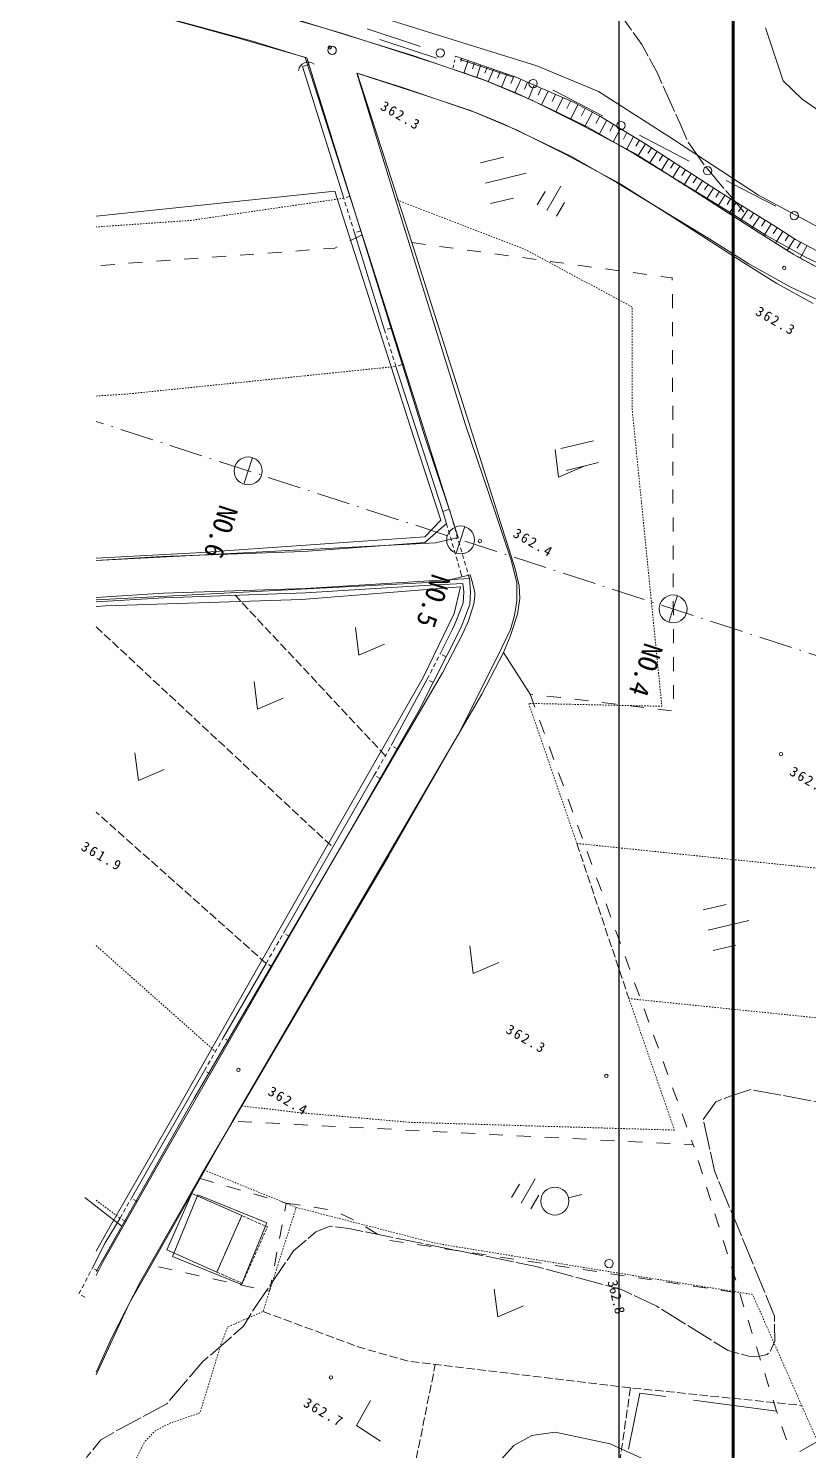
# Model space of a CAD drawing. Header units: millimetres. Extents: x -2078669 to -1085629, y -5987148 to 310365.
# Drawn here: x -1840977 to -1771142, y -5047794 to -4920427 of the extents above; entities that cross this region are included whole.
import ezdxf

# ---------------------------------------------------------------- set-up
doc = ezdxf.new("R2010")
doc.units = ezdxf.units.MM
doc.header["$LTSCALE"] = 500
for name, pattern in [('52232', [1.25, 0.75, -0.5]), ('53003', [0.75, 0.5, -0.25]), ('55107', [1.25, 0.75, -0.5]), ('561019', [1, 0.5, -0.5]), ('56301', [0.5, 0.25, -0.25]), ('56302', [2, 1.5, -0.5]), ('57103', [5.5, 5, -0.5]), ('SXF_一点短鎖線', [9.25, 6, -1.5, 0.25, -1.5])]:
    doc.linetypes.add(name, pattern=pattern)
doc.layers.get('Defpoints').update_dxf_attribs({"color": 153})
for name, color, linetype, lineweight in [('D-BGD', 7, 'Continuous', 13), ('D-BGD-数値図化', 7, 'Continuous', 13), ('D-BMK', 2, 'SXF_一点短鎖線', 13), ('D-BMK-HTXT-周囲堤', 7, 'Continuous', 13), ('D-TTL', 2, 'Continuous', 140), ('●予備設計_LP横断', 7, 'Continuous', 13)]:
    doc.layers.add(name, color=color, linetype=linetype, lineweight=lineweight)
doc.styles.add('MS ゴシック', font='MS Gothic.ttf')
doc.styles.add('ＭＳ ゴシック', font='MS Gothic.ttf')
doc.linetypes.add('56111', pattern='A,1.25,[30,dgnlstyle-dm500.shx,S=0.004,R=0,X=0,Y=0],1.25', length=2.5)
doc.linetypes.add('56130', pattern='A,1,-0.375,[44,dgnlstyle-dm500.shx,S=0.0012,R=0,X=0,Y=0],-0.375', length=1.75)

# ---------------------------------------------------------------- blocks, each defined once
blk = doc.blocks.new('M5219')
at = {"layer": 'D-BGD-数値図化', "linetype": 'Continuous', "lineweight": 15}
blk.add_arc((-0.4335813058933127, -0.0005107983961352147, 0.0002499999998835847), 0.8660190529081915, 299.9992722222223, 60.00072777777781, dxfattribs=at)
blk = doc.blocks.new('M6313')
at = {"layer": 'D-BGD', "flags": 128}
blk.add_lwpolyline([(-1.5, 1), (0, -1), (1.5, 1)], dxfattribs=at)
blk = doc.blocks.new('M6334')
at = {"layer": '●予備設計_LP横断', "linetype": 'Continuous', "lineweight": 9}
for p, q in [((-1, -1.25), (-1, 0.1499999999941792)), ((0, -1.25), (0, 1.25)), ((1, -1.25), (1, 0.1499999999941792))]:
    blk.add_line(p, q, dxfattribs=at)
blk = doc.blocks.new('M7312')
at = {"layer": '●予備設計_LP横断', "linetype": 'Continuous', "lineweight": 20}
blk.add_circle((0, -0.001000000003841706), 0.15, dxfattribs=at)
blk = doc.blocks.new('河川平面')
at = {"layer": 'D-BGD', "linetype": 'Continuous'}
for p, q in [((1505073.865749373, -2684537.867933373, 363630.9803459808), (1500325.578824187, -2682969.996263518, 363598.9803477104)), ((1495104.518338421, -2686153.574024706), (1494531.518253195, -2686331.716842164)), ((1513381.942816911, -2687281.112575215, 363685.9803430081), (1508634.522867801, -2685713.73925498, 363653.9803447376)), ((1508783.48490112, -2685608.059727736), (1508690.313278669, -2685887.037075449)), ((1509350.294781236, -2685804.850278527), (1508977.608291453, -2686920.759669357)), ((1509917.104661364, -2686001.640829314), (1509731.886630687, -2686556.226373596)), ((1494531.518253195, -2686331.716842164), (1498208.983951036, -2698132.114908625)), ((1510483.91454148, -2686198.431380105), (1510115.728908575, -2687300.864166385)), ((1511050.724421608, -2686395.221930877), (1510842.127500371, -2686946.37972716)), ((1511617.534301737, -2686592.012481675), (1511151.332249715, -2687694.210880463)), ((1512220.177971591, -2686801.244155086), (1511978.883839368, -2687371.713557839)), ((1512822.821641455, -2687010.475828495), (1512323.847164559, -2688190.155040727)), ((1513448.951764, -2687227.861756296), (1513187.288468524, -2687848.001565429)), ((1514059.341275549, -2687485.488709804), (1513543.143792529, -2688705.886682696)), ((1514666.558579683, -2687750.526271272), (1514409.930857202, -2688357.247463472)), ((1515273.775883819, -2688015.563832732), (1514763.462476886, -2689222.050628667)), ((1515895.803878624, -2688287.065948664), (1515616.757537107, -2688893.023096235)), ((1516517.831873444, -2688558.568064597), (1515911.959914299, -2689775.909858947)), ((1517172.252263269, -2688844.208778567), (1516861.325501838, -2689468.935069248)), ((1517826.672653093, -2689129.849492537), (1517188.837566527, -2690411.41286092)), ((1518505.352059674, -2689426.07875627), (1518175.45118203, -2690089.381623885)), ((1519172.884687266, -2689745.610638383), (1518513.40982123, -2691070.653503687)), ((1519829.023771411, -2690087.872125702), (1519490.896104853, -2690742.044794365)), ((1520485.162855579, -2690430.133613024), (1519792.12705535, -2691721.781422363)), ((1521134.982665936, -2690769.098780854), (1520780.741835402, -2691428.258730643)), ((1521762.871561215, -2691146.82258062), (1521082.805869471, -2692414.297306568)), ((1522376.367929863, -2691522.145890768), (1522045.948612872, -2692137.966006909)), ((1522989.864298543, -2691897.469200902), (1522348.252722228, -2693093.274939555)), ((1523568.670694662, -2692251.569964366), (1523256.934841189, -2692832.568712337)), ((1529124.171950036, -2694801.659763915, 364343.9803074436), (1524695.929367308, -2692490.392810208, 364111.9803199831)), ((1524147.477090778, -2692605.670727819), (1523542.145253201, -2693733.859981078)), ((1524693.555048675, -2692939.748967276), (1524376.668299442, -2693482.479337322)), ((1525238.475778648, -2693275.664264879), (1524578.575075157, -2694314.722375486)), ((1525754.873463733, -2693610.494228807), (1525426.477270192, -2694127.576157347)), ((1510470.106173869, -2694967.468087497), (1512510.387079671, -2694470.076542866)), ((1526271.271148843, -2693945.324192733), (1525617.587078116, -2694974.593796256)), ((1526782.804079664, -2694276.999871608), (1526457.501561459, -2694789.210599899)), ((1527294.337010471, -2694608.675550477), (1526646.811008385, -2695628.24886011)), ((1527801.051015712, -2694937.226659403), (1527478.813028712, -2695444.612076885)), ((1510913.480443148, -2696788.689347411), (1514556.919662262, -2695900.206856701)), ((1528307.765020936, -2695265.777768345), (1527666.339075026, -2696275.746128599)), ((1528811.199930351, -2695592.202726118), (1528492.002102625, -2696094.801208023)), ((1529314.634839767, -2695918.627683917), (1528679.269474794, -2696919.053251236)), ((1529818.069749184, -2696245.0526417), (1529500.147266776, -2696742.560700644)), ((1530321.504658591, -2696571.477599485), (1529685.180093982, -2697561.084267929)), ((1530824.939568015, -2696897.902557272), (1530507.394269686, -2697391.746363147)), ((1531328.374477436, -2697224.327515048), (1530694.517848721, -2698210.096070108)), ((1531831.809386852, -2697550.752472847), (1531515.977133301, -2698041.913171216)), ((1511357.223338848, -2698611.275933047), (1513397.504244658, -2698113.884388402)), ((1532337.177885466, -2697874.132339767), (1531703.838321582, -2698859.096759909)), ((1532846.722765804, -2698190.935079659), (1532527.587677767, -2698687.251313263)), ((1533356.267646141, -2698507.737819552), (1532713.066857876, -2699508.038333799)), ((1533868.988675476, -2698826.515287765), (1533544.907608241, -2699330.52346705)), ((1534381.709704798, -2699145.292755969), (1533728.586224125, -2700161.024958892)), ((1534902.270062975, -2699468.944222417), (1534573.18972089, -2699980.727232361)), ((1535422.830421135, -2699792.595688879), (1534759.632533475, -2700823.995525704)), ((1535949.138146867, -2700119.820504544), (1535618.227213388, -2700639.908568382)), ((1499874.706558314, -2701420.685529178, 362999.9803800859), (1498753.417286268, -2701960.73015786, 362885.9803862476)), ((1499174.372473151, -2701238.42990514), (1501872.666668373, -2709938.431541173)), ((1536475.445872599, -2700447.045320191), (1535815.00002632, -2701495.997738747)), ((1537001.390883351, -2700774.916950494), (1536669.618390585, -2701301.855156609)), ((1537524.091067896, -2701107.943961608), (1536863.936595505, -2702156.433605876)), ((1538046.560648849, -2701440.824048681), (1537717.367274233, -2701963.665078609)), ((1504301.009497946, -2702107.955576287, 363019.980379005), (1505538.823504508, -2702276.200387408, 362997.980380194)), ((1506778.002836799, -2702444.076572108, 362975.9803813831), (1508015.81684336, -2702612.321383229, 362954.9803825181)), ((1538569.030229798, -2701773.70413576), (1537912.41120371, -2702816.578611189)), ((1539128.723430696, -2702080.729447827), (1538814.622415376, -2702618.294668672)), ((1539693.046839986, -2702379.803184108), (1539084.00138799, -2703503.092743637)), ((1480202.692731672, -2703871.107844274, 362783.9803917606), (1478956.029387352, -2703963.066188192, 362785.9803916525)), ((1482696.01942031, -2703687.191156438, 362778.9803920308), (1481449.356075987, -2703779.149500357, 362780.9803919228)), ((1485188.847759298, -2703504.141444675, 362773.9803923011), (1483942.682764622, -2703595.232812521, 362775.980392193)), ((1487683.041424005, -2703320.723106505, 362768.9803925713), (1486435.51110361, -2703412.183100772, 362771.9803924092)), ((1490176.36811264, -2703136.806418669, 362763.9803928416), (1488929.704768332, -2703228.764762572, 362766.9803926795)), ((1492669.196451628, -2702953.756706906, 362758.9803931119), (1491422.533107313, -2703045.715050824, 362761.9803929497)), ((1495162.523140263, -2702769.840019071, 362753.9803933821), (1493915.859795951, -2702861.798362989, 362756.98039322)), ((1509254.996175655, -2702780.197567929, 362932.9803837073), (1510492.810182213, -2702948.44237905, 362910.9803848963)), ((1511731.989514498, -2703116.31856375, 362888.9803860855), (1512969.803521058, -2703284.563374886, 362867.9803872205)), ((1514208.982853354, -2703452.439559585, 362845.9803884095), (1515446.796859919, -2703620.684370692, 362823.9803895986)), ((1516685.976192207, -2703788.560555392, 362801.9803907877), (1517923.790198768, -2703956.805366513, 362780.9803919228)), ((1477709.36604303, -2704055.024532109, 362788.9803914903), (1476463.201048369, -2704146.11589994, 362790.9803913822)), ((1519162.969531052, -2704124.681551213, 362758.9803931119), (1520400.783537617, -2704292.926362334, 362736.9803943009)), ((1521639.962869912, -2704460.802547034, 362714.98039549), (1522877.776876473, -2704629.04735817, 362692.9803966791)), ((1524116.089232682, -2704796.425193205, 362671.9803978141), (1525354.770215322, -2704965.168353991, 362649.9803990033)), ((1527630.906504161, -2706730.28242899, 362607.9804012733), (1527634.419208752, -2707980.317425307, 362606.9804013274)), ((1527638.79888942, -2709230.85077126, 362604.9804014355), (1527642.809943655, -2710480.01879149, 362602.9804015436)), ((1527646.322648249, -2711730.053787793, 362601.9804015976), (1527650.702328917, -2712980.587133747, 362599.9804017057)), ((1502884.543206989, -2713200.653116961), (1507098.551006561, -2726182.61260417)), ((1527654.215033501, -2714230.622130064, 362597.9804018138), (1527657.727738096, -2715480.657126367, 362596.9804018678)), ((1527662.605768403, -2716730.323496233, 362594.980401976), (1527666.118472998, -2717980.358492536, 362593.9804020299)), ((1527669.631177586, -2719230.393488838, 362591.980402138), (1527674.010858253, -2720480.926834806, 362589.9804022462)), ((1517644.328258522, -2720560.180060101), (1520558.724626092, -2719852.41962013)), ((1518116.414302782, -2722504.021188972), (1521030.810670351, -2721796.260749002)), ((1527678.021912495, -2721730.094855037, 362588.9804023003), (1527681.534617079, -2722980.129851339, 362586.9804024083)), ((1527685.047321674, -2724230.164847642, 362585.9804024624), (1527689.427002341, -2725480.69819361, 362583.9804025705)), ((1507666.629224987, -2725988.95285406), (1507098.551006561, -2726182.61260417)), ((1507098.551006561, -2726182.61260417), (1507412.478073074, -2727255.820254976)), ((1527692.939706926, -2726730.733189913, 362581.9804026786), (1527696.950761171, -2727979.901210143, 362580.9804027326)), ((1507412.478073074, -2727255.820254976), (1505478.368747795, -2728971.135210148)), ((1527701.330441834, -2729230.434556096, 362578.9804028407), (1527704.843146426, -2730480.469552399, 362576.9804029488)), ((1527708.355851017, -2731730.504548702, 362575.9804030029), (1527713.233881335, -2732980.170918582, 362573.980403111)), ((1527716.746585919, -2734230.205914885, 362572.980403165), (1527720.259290503, -2735480.240911203, 362570.9804032731)), ((1527724.638971171, -2736730.774257156, 362568.9804033812), (1527728.650025412, -2737979.942277386, 362567.9804034352)), ((1512506.65237371, -2738820.936550554, 362959.9803822479), (1514902.218572026, -2742539.412108418, 362629.9804000842)), ((1527732.162730004, -2739229.977273689, 362565.9804035434), (1527735.675434595, -2740480.012269991, 362564.9804035974)), ((1505695.119889685, -2741213.706824621), (1502465.599965415, -2747159.164007212)), ((1527740.055115263, -2741730.54561596, 362562.9804037055), (1527743.567819847, -2742980.580612262, 362560.9804038136)), ((1515156.291264831, -2742568.959692052, 362628.9804001383), (1514902.218572026, -2742539.412108418, 362629.9804000842)), ((1514902.218572026, -2742539.412108418, 362629.9804000842), (1515327.145583548, -2743714.487368178, 362657.9803985708)), ((1517638.479996311, -2742861.929700728, 362614.9804008949), (1516397.136455747, -2742715.878184433, 362621.9804005167)), ((1520121.167077444, -2743154.032733346, 362601.9804015976), (1518879.823536881, -2743007.981217036, 362607.9804012733)), ((1522604.721134659, -2743446.634115586, 362587.9804023543), (1521362.510618016, -2743300.084249641, 362594.980401976)), ((1525087.408215793, -2743738.73714819, 362573.980403111), (1523846.064675222, -2743592.685631895, 362580.9804027326)), ((1527570.095296927, -2744030.840180793, 362560.9804038136), (1526328.75175636, -2743884.788664484, 362567.9804034352)), ((1515752.072595077, -2744889.562627924, 362684.9803971114), (1516177.866582682, -2746065.136237335, 362712.9803955982)), ((1516602.793594207, -2747240.211497095, 362740.9803940847), (1517027.720605737, -2748415.286756856, 362767.9803926254)), ((1500947.715571711, -2749813.865300492), (1492827.326403375, -2763952.90034594)), ((1517452.647617266, -2749590.362016616, 362795.980391112), (1517878.441604867, -2750765.935626012, 362823.9803895986)), ((1518303.368616397, -2751941.010885772, 362850.9803881393), (1518728.793977573, -2753115.219169446, 362878.9803866259)), ((1482073.907923018, -2783840.456272466), (1498711.099054345, -2754930.941143489)), ((1519153.720989095, -2754290.294429206, 362906.9803851125), (1519579.514976703, -2755465.868038617, 362933.9803836533)), ((1502270.186119917, -2756966.371919151), (1485380.875759638, -2785712.510536239)), ((1520004.441988226, -2756640.943298363, 362961.9803821398), (1520429.368999758, -2757816.018558138, 362989.9803806265)), ((1520854.296011284, -2758991.093817883, 363016.9803791671), (1521280.089998889, -2760166.667427294, 363044.9803776537)), ((1521705.017010415, -2761341.742687054, 363071.9803761944), (1522129.944021944, -2762516.8179468, 363099.980374681)), ((1530395.784111473, -2761878.137130975), (1532436.065017282, -2761380.745586344)), ((1522554.871033473, -2763691.893206561, 363127.9803731676), (1522980.665021075, -2764867.466815957, 363154.9803717083)), ((1530839.158380748, -2763699.358390889), (1534482.597599862, -2762810.875900178)), ((1531282.901276455, -2765521.944976525), (1533323.182182261, -2765024.553431895)), ((1523405.592032604, -2766042.542075732, 363182.9803701949), (1523830.519044129, -2767217.617335478, 363210.9803686815)), ((1491269.744847453, -2766658.602961343), (1487431.476395101, -2773327.990480952)), ((1524255.446055655, -2768392.692595238, 363237.9803672222), (1524681.24004326, -2769568.266204648, 363265.9803657088)), ((1525106.167054789, -2770743.341464409, 363293.9803641954), (1525531.094066319, -2771918.416724155, 363320.9803627361)), ((1525956.021077844, -2773093.491983915, 363348.9803612228), (1526382.3134151, -2774268.198617254, 363376.9803597094)), ((1485743.825580812, -2776259.973852653), (1479205.334385047, -2787691.13561059)), ((1526807.240426625, -2775443.273876999, 363403.98035825), (1527232.167438147, -2776618.349136759, 363431.9803567366)), ((1527657.09444968, -2777793.424396505, 363459.9803552232), (1528082.888437278, -2778968.99800593, 363486.980353764)), ((1528507.815448811, -2780144.073265676, 363514.9803522505), (1528932.74246034, -2781319.148525422, 363542.9803507371)), ((1490000.592753001, -2780882.198530569, 363215.9803684113), (1488752.217151487, -2780818.612457809, 363203.9803690599)), ((1492497.712582448, -2781010.736001827, 363238.9803671682), (1491248.968354505, -2780945.78460333, 363226.9803678168)), ((1494993.965435819, -2781138.775123405, 363261.980365925), (1493746.088183955, -2781074.322074573, 363249.9803665736)), ((1497490.716638844, -2781265.947268941, 363284.9803646819), (1496242.341037333, -2781202.36119618, 363273.9803652764)), ((1499987.836468294, -2781394.484740184, 363307.9803634387), (1498738.593890711, -2781330.400317773, 363296.9803640333)), ((1502484.089321672, -2781522.523861791, 363330.9803621956), (1501235.713720154, -2781458.937789031, 363319.9803627901)), ((1504980.342175039, -2781650.562983383, 363353.9803609524), (1503732.464923179, -2781586.109934552, 363342.980361547)), ((1507476.595028416, -2781778.602104991, 363376.9803597094), (1506228.717776553, -2781714.149056144, 363365.9803603038)), ((1509974.213207514, -2781906.272600147, 363399.9803584662), (1508725.837606003, -2781842.686527402, 363388.9803590607)), ((1512470.466060892, -2782034.311721755, 363422.9803572231), (1511222.090459378, -2781970.725648995, 363411.9803578176)), ((1514966.718914259, -2782162.350843363, 363445.9803559799), (1513718.343312748, -2782098.764770602, 363434.9803565745)), ((1517463.838743713, -2782290.888314606, 363468.9803547368), (1516215.09451577, -2782225.936916122, 363457.9803553313)), ((1519960.589946734, -2782418.060460126, 363491.9803534937), (1518712.214345224, -2782354.474387366, 363480.9803540882)), ((1522456.842800105, -2782546.099581733, 363514.9803522505), (1521208.467198598, -2782482.513508973, 363503.980352845)), ((1524953.095653479, -2782674.138703326, 363537.9803510074), (1523704.720051968, -2782610.552630566, 363526.9803516019)), ((1527450.215482933, -2782802.676174569, 363560.9803497643), (1526202.33823107, -2782738.223125737, 363549.9803503588)), ((1529574.006787053, -2783119.167877714, 363585.9803484131), (1529507.442133711, -2782907.89047329, 363579.9803487373)), ((1530318.341559492, -2785504.399537657, 363653.9803447376), (1529945.924998449, -2784312.217195737, 363619.9803465753)), ((1487761.288527543, -2786615.970194134, 363165.9803711138), (1488962.933754149, -2786959.508518811, 363146.9803721406)), ((1531063.543308011, -2787890.129547251, 363721.9803410623), (1530691.625096622, -2786697.080229243, 363687.9803429)), ((1490164.578980762, -2787303.046843487, 363126.9803732217), (1491366.224207372, -2787646.585168164, 363107.9803742486)), ((1518326.598664212, -2787656.613813259), (1519541.158038324, -2787361.652192196)), ((1493066.252107191, -2788132.421356514, 363079.980375762), (1494301.533279041, -2788321.125510303, 363070.9803762485)), ((1495537.681426981, -2788510.328013742, 363061.9803767349), (1496772.962598837, -2788699.032167546, 363052.9803772213)), ((1497943.689603979, -2789104.385240185, 363041.9803778159), (1499076.896582846, -2789631.197136629, 363029.9803784644)), ((1531809.243406191, -2790274.992580787, 363790.9803373329), (1531436.826845145, -2789082.810238852, 363756.9803391705)), ((1492698.241340765, -2790078.959219374, 363049.9803773835), (1492465.150597319, -2791307.181323229, 363031.9803783564)), ((1500154.138134588, -2790265.404886713, 363019.980379005), (1501228.020962005, -2790903.449167552, 363008.9803795995)), ((1502326.882901559, -2791473.95795108, 363005.9803797617), (1503562.293796633, -2791660.429803073, 363042.9803777618)), ((1504798.203041358, -2791846.03467898, 363080.980375708), (1506033.613936433, -2792032.506530973, 363118.9803736541)), ((1532554.44515471, -2792660.722590396, 363858.9803336575), (1532182.526943314, -2791467.673272373, 363824.9803354953)), ((1492233.425179603, -2792535.034800649, 363012.9803793833), (1492001.201412247, -2793763.755254142, 362993.9803804103)), ((1507269.024831511, -2792218.978382967, 363155.9803716543), (1508504.934076232, -2792404.583258873, 363193.9803696004)), ((1509740.344971313, -2792591.055110882, 363230.9803676005), (1510975.755866392, -2792777.526962846, 363268.9803655467)), ((1512210.798135033, -2792962.633489131, 363306.9803634928), (1513446.209030111, -2793149.10534111, 363343.980361493)), ((1485281.478345321, -2794638.321398019, 363098.980374735), (1484061.660091983, -2794368.53766964, 363125.9803732758)), ((1514682.11827484, -2793334.710217017, 363381.9803594391), (1515917.52916991, -2793521.18206901, 363419.9803573852)), ((1517152.940064985, -2793707.653920989, 363456.9803553854), (1518388.849309713, -2793893.25879691, 363494.9803533315)), ((1519624.260204785, -2794079.730648889, 363532.9803512777), (1520859.671099866, -2794266.202500883, 363569.9803492778)), ((1533300.145252887, -2795045.585623903, 363926.9803299822), (1532926.861715761, -2793852.904932331, 363892.9803318199)), ((1487721.613201656, -2795177.021878692, 363044.9803776537), (1486501.296598671, -2794908.105126385, 363071.9803761944)), ((1490162.116684424, -2795717.087685088, 362990.9803805724), (1488942.298431081, -2795447.303956722, 363017.9803791131)), ((1522095.580344587, -2794451.807376804, 363607.9803472239), (1523330.991239669, -2794638.279228783, 363644.9803452241)), ((1524565.53515866, -2794824.252731126, 363682.9803431702), (1525801.444403392, -2795009.857607033, 363720.9803411164)), ((1527036.855298463, -2795196.329459026, 363757.9803391165), (1528272.266193541, -2795382.80131102, 363795.9803370626)), ((1529508.175438266, -2795568.406186926, 363833.9803350088), (1530743.58633334, -2795754.87803892, 363870.980333009)), ((1531978.997228414, -2795941.349890913, 363908.9803309551), (1533214.906473139, -2796126.95476682, 363945.9803289553)), ((1534045.347001406, -2797431.315633511, 363994.9803263068), (1533672.063464283, -2796238.634941925, 363960.9803281446)), ((1534789.681773857, -2799816.547293455, 364062.9803226314), (1534417.265212806, -2798624.364951519, 364028.9803244692)), ((1535534.883522376, -2802202.277303048, 364130.9803189562), (1535162.466961329, -2801010.094961112, 364096.9803207938)), ((1536279.218294818, -2804587.508963006, 364197.9803153349), (1535906.801733775, -2803395.326621071, 364163.9803171725)), ((1536959.459618937, -2806765.190569273, 364259.9803119838), (1529533.121479505, -2805784.8713492, 363889.980331982)), ((1537855.029783006, -2809330.782563923, 364280.9803108487), (1537442.889052666, -2808151.522690236, 364270.9803113892))]:
    blk.add_line(p, q, dxfattribs=at)
at = {"layer": 'D-BGD', "linetype": '56111'}
blk.add_line((1501450.112587111, -2683931.281122219), (1506525.905725267, -2685575.524699489), dxfattribs=at)
at = {"layer": 'D-BGD', "linetype": '55107'}
for p, q in [((1498781.984036268, -2697953.972091145), (1498208.983951036, -2698132.114908625)), ((1499748.239534446, -2701060.785437325), (1499174.372473151, -2701238.42990514)), ((1502445.666753597, -2709760.288723705), (1501872.666668373, -2709938.431541173)), ((1502884.543206989, -2713200.653116961), (1501872.666668373, -2709938.431541173)), ((1503457.543292207, -2713022.51029949), (1502884.543206989, -2713200.653116961)), ((1505695.119889685, -2741213.706824621), (1506838.814094071, -2738939.087984865)), ((1507375.076652701, -2739208.122237896), (1506838.814094071, -2738939.087984865)), ((1506231.382448315, -2741482.741077652), (1505695.119889685, -2741213.706824621)), ((1500947.715571711, -2749813.865300492), (1502465.599965415, -2747159.164007212)), ((1502986.283961702, -2747457.306820463), (1502465.599965415, -2747159.164007212)), ((1501468.399568011, -2750112.008113735), (1500947.715571711, -2749813.865300492)), ((1491269.744847453, -2766658.602961343), (1492827.326403375, -2763952.90034594)), ((1493347.512050018, -2764251.91013526), (1492827.326403375, -2763952.90034594)), ((1491789.432144433, -2766958.479726737), (1491269.744847453, -2766658.602961343)), ((1485743.825580812, -2776259.973852653), (1487431.476395101, -2773327.990480952)), ((1487951.163692096, -2773627.867246363), (1487431.476395101, -2773327.990480952)), ((1486264.011227467, -2776558.983641981), (1485743.825580812, -2776259.973852653)), ((1478188.380025217, -2789488.418106208), (1479205.334385047, -2787691.13561059)), ((1479727.513430286, -2787986.677495598), (1479205.334385047, -2787691.13561059)), ((1478710.559070443, -2789783.959991209), (1478188.380025217, -2789488.418106208)), ((1474506.863433254, -2796266.363676349), (1475711.970288268, -2793937.077793404)), ((1476245.113025771, -2794213.546204691), (1475711.970288268, -2793937.077793404)), ((1475040.006170766, -2796542.832087649), (1474506.863433254, -2796266.363676349))]:
    blk.add_line(p, q, dxfattribs=at)
at = {"layer": 'D-BGD', "linetype": '52232'}
for p, q in [((1509472.376824934, -2732202.380577906), (1507666.629224987, -2725988.95285406)), ((1507412.478073074, -2727255.820254976), (1508694.774992291, -2731676.970933278)), ((1508694.774992291, -2731676.970933278), (1508832.019667661, -2732236.843117935))]:
    blk.add_line(p, q, dxfattribs=at)
at = {"layer": 'D-BGD', "linetype": '56302'}
for p, q in [((1501943.568436614, -2748071.352564208), (1488497.333727811, -2733695.032337198)), ((1476042.367497818, -2736514.786182859), (1497241.100063419, -2756268.26329606)), ((1491269.744847453, -2766658.602961343), (1476042.367497818, -2753109.513069085)), ((1519083.080008727, -2755922.168677908), (1523744.38769163, -2769817.546307343)), ((1500952.419457849, -2829649.213097606), (1506409.83440392, -2802586.994254361))]:
    blk.add_line(p, q, dxfattribs=at)
at = {"layer": 'D-BGD', "linetype": '57103', "elevation": 362499.9804071107, "flags": 128}
for points in [[(1534021.119006032, -2699361.637580902), (1530487.539605882, -2695152.804208312), (1528994.821446174, -2693042.139911646), (1528356.674637112, -2691527.657373569), (1526260.408136816, -2686883.153960627), (1524897.992826571, -2684357.179963916), (1523347.358079338, -2682194.769476688), (1518390.717986866, -2676041.036199694), (1514126.681448795, -2670426.139849051), (1511357.705703947, -2666781.381961393), (1509402.80801499, -2662587.238221485), (1507596.227873661, -2658939.723121865), (1506438.073138025, -2656228.961112943), (1505635.499550186, -2653967.1200457), (1504749.768442096, -2647686.204821406), (1503400.887736652, -2644618.976002286), (1502262.027843348, -2642416.435088064), (1497786.912869322, -2636741.339994337), (1493297.114021283, -2631912.499180598), (1489058.761787659, -2627705.715077642), (1486308.82444734, -2625059.240432049), (1485176.354462713, -2622831.536668349), (1484118.207374469, -2621275.176376911), (1483518.749276843, -2620513.600361806)], [(1477172.400012644, -2870691.85051814), (1480389.482587403, -2867966.836599585), (1484970.829925087, -2865392.501814395), (1488582.193332791, -2864192.609414202), (1490389.860337771, -2862448.444193523), (1490901.195236278, -2861450.520105396), (1491577.499099748, -2859964.93813316), (1492253.363234589, -2857970.43889981), (1492523.393223115, -2854950.251354082), (1492706.052918659, -2848006.610002445), (1492343.227555143, -2845971.0132119), (1491817.95959761, -2844356.473877913), (1491195.682857894, -2841335.501082437), (1490209.243846311, -2837874.516009344), (1487912.430747931, -2834245.101236005), (1484985.826435526, -2828255.925800675), (1481364.605590697, -2824221.634609387), (1477610.837113507, -2819585.187222339), (1476055.269428696, -2817947.06066242), (1475124.415253976, -2816767.223274796), (1474520.706281338, -2815562.04806762), (1474237.384422289, -2813430.278562204), (1474818.048543081, -2811802.060562105), (1475256.891454876, -2810825.905976548), (1476457.977595252, -2809344.389965769), (1478072.547391542, -2808417.744403395), (1482363.474831243, -2806107.856713401), (1485565.322881805, -2802357.626796141), (1489240.57865383, -2799156.342297339), (1490165.658253015, -2797637.284565316), (1493716.83577461, -2792408.453731237), (1495727.102807677, -2790693.084761936), (1496990.398882946, -2790206.985154714), (1498677.751985035, -2790409.86491385), (1515296.448615225, -2793778.956962437), (1523090.425251523, -2795879.505973827), (1526241.817504047, -2797376.08158337), (1532639.231678206, -2801346.374614839), (1534483.014412845, -2801832.949207742), (1535344.874262241, -2801856.603375458), (1536115.18388231, -2801690.374551019), (1536414.287620509, -2801376.707636082), (1536810.838905668, -2800496.200408775), (1536775.132888942, -2798250.701458599), (1531410.738327862, -2785253.407177827), (1530397.111195613, -2780633.740672687), (1531536.396667454, -2779067.103124233), (1532905.164443014, -2778515.905753862), (1534674.572570572, -2777962.008194256), (1556794.155741131, -2782089.327739556), (1584092.030293765, -2789157.443185449), (1586462.956178587, -2789792.466647528), (1587876.233356659, -2790125.008960761), (1589172.526233549, -2790026.975320466), (1589943.12390542, -2788822.821257576)]]:
    blk.add_lwpolyline(points, dxfattribs=at)
at = {"layer": 'D-BGD', "linetype": 'Continuous', "flags": 128}
for points, elevation in [([(1512283.604570305, -2811120.321766627), (1513446.965252084, -2809840.886891055), (1515047.082908572, -2808939.383634938), (1517134.247464368, -2808637.342849197), (1522070.864158256, -2809700.995452689), (1529447.253804511, -2813051.746814878)], 362999.9803800859), ([(1539047.951939916, -2810371.748200594), (1541583.647562574, -2808942.254656192)], 362999.9803800859), ([(1541579.353458277, -2690880.024879698), (1539249.66131763, -2689250.22070251), (1537551.792760541, -2687624.879272023), (1535958.553114046, -2682857.74651765)], 362999.9803800859), ([(1476042.367497818, -2699737.887075369), (1497430.870841081, -2697515.290070013), (1504455.106698768, -2719468.057029706), (1506916.806659814, -2726974.361883358), (1505467.156679839, -2728454.872427536), (1484992.027079229, -2729878.47008871), (1476042.367497818, -2730367.884479519)], 361999.9804341352), ([(1476042.367497818, -2734701.807051558), (1476915.859308128, -2734645.895455249), (1494433.679305511, -2734074.945955183), (1508654.010287224, -2732925.776790907), (1508099.008070757, -2735338.086239835), (1505331.49475052, -2741049.674081051), (1494009.529012599, -2760876.864615191), (1483388.474168643, -2779589.028812766), (1476909.778466894, -2790870.012356336), (1476042.367497818, -2792434.820739031)], 361999.9804341352)]:
    blk.add_lwpolyline(points, dxfattribs=dict(at, elevation=elevation))
at = {"layer": 'D-BGD', "linetype": '56130', "flags": 128}
blk.add_lwpolyline([(1476042.367497818, -2672953.250982671), (1487353.926844171, -2675983.161898641), (1494010.939840332, -2677814.262337187), (1494381.383992564, -2678076.796349822), (1498515.592666895, -2680999.923590615), (1515504.7888738, -2686264.844392093), (1521016.817790322, -2688588.919768521), (1527218.656381796, -2692548.295506295), (1535330.673408454, -2697855.963035491), (1540350.999022596, -2700531.789492785), (1544162.311488453, -2702250.829165944), (1547019.771843539, -2703540.385390646), (1549332.587484476, -2704443.052629853), (1551482.180335146, -2705148.088106336), (1555577.373675618, -2706491.652580464), (1565157.427649973, -2708213.980251631), (1575376.695976219, -2710252.985925372), (1591488.07426215, -2713433.120132377), (1591619.265899896, -2705902.785503529), (1592041.818239748, -2681772.455448629), (1592113.189562633, -2681022.22476886), (1592283.698289551, -2679236.677394455), (1592453.838390042, -2677449.764694313), (1592609.696008668, -2675816.12302259)], dxfattribs=at)
at = {"layer": 'D-BGD', "linetype": 'Continuous', "flags": 128}
for points in [[(1489186.329780472, -2680789.727056704), (1498012.11828102, -2683342.656593315), (1506371.511282963, -2686050.806015323), (1510617.83845065, -2687468.556493618), (1515000.981189289, -2689322.51503801), (1519413.516638191, -2691518.637367516), (1524327.272288256, -2694155.121209623), (1529283.014425181, -2697302.488704366), (1535321.322077918, -2701185.166146528), (1538498.965524621, -2703185.887416821), (1541611.048632839, -2704873.252929328)], [(1494923.296786312, -2685571.883635477), (1488369.891815094, -2683676.921036247), (1476568.824706553, -2680412.634913147), (1476042.367497818, -2680291.142800432)], [(1507666.629224987, -2725988.95285406), (1505471.821262271, -2719517.284911507), (1499220.705804211, -2699361.896441115), (1494923.296786312, -2685571.883635477)], [(1508216.675020993, -2685411.269176948), (1513547.454226598, -2687262.060796491), (1518842.082892013, -2689573.054670928), (1521206.027274817, -2690806.15774303), (1525168.973774442, -2693230.599474254), (1532175.924993673, -2697773.875502919), (1536944.714910094, -2700738.807091444), (1538666.132615257, -2701835.570800732), (1540620.891296466, -2702871.531692444), (1542492.577004471, -2703895.497570011), (1545947.180748288, -2705316.068041681), (1548801.852277456, -2706191.091753889), (1552761.654698899, -2707366.863814555), (1559321.846810565, -2708204.568255201), (1571608.861144345, -2710406.739437811)], [(1499385.693501982, -2686940.818694865), (1502849.005484389, -2698232.871255488), (1509086.590944586, -2718343.572603317), (1511768.302709181, -2726249.70715046)], [(1540251.009051156, -2707548.326080238), (1536982.112452853, -2705776.589210625), (1533710.726409785, -2703716.216248876), (1527667.715250192, -2699829.681732807), (1522812.153168663, -2696746.819702737), (1518036.137534946, -2694183.743525453), (1513747.231581969, -2692049.457638872), (1509556.878608715, -2690277.481419494), (1505434.481469865, -2688900.978318245), (1499385.693501982, -2686940.818694865)], [(1511768.302709181, -2726249.70715046), (1513209.920097855, -2730550.205503069), (1513719.681746958, -2732554.919846452), (1513703.223539501, -2734194.870405662), (1513497.233878283, -2735496.342292329), (1513149.196327368, -2736759.993619811), (1512380.390782149, -2738380.4141473)], [(1476042.367497818, -2730584.364240904), (1481930.83406831, -2730221.565300293), (1494619.267281312, -2729778.965961691), (1505478.368747795, -2728971.135210148)], [(1505377.164351557, -2732424.015367376), (1494777.571025481, -2733075.354856719), (1482090.004788565, -2733518.452544965), (1476042.367497818, -2733890.979540588)], [(1508872.430084324, -2732636.091137115), (1505400.084980241, -2732823.590926537), (1494796.894026605, -2733475.169319073), (1482109.327789663, -2733918.267007304), (1476042.367497818, -2734291.858570621)], [(1508716.868650292, -2736538.708206635), (1509500.204347879, -2734521.784390814), (1509552.341306382, -2733385.631409159), (1509472.376824934, -2732202.380577906), (1505377.164351576, -2732424.015367387)], [(1506838.814094071, -2738939.087984865), (1507914.193310116, -2736799.369330013), (1508168.386253651, -2736294.945983077), (1508905.402440956, -2734396.729796384), (1508951.251055211, -2733391.913994758), (1508872.430084324, -2732636.091137115)], [(1498711.099054345, -2754930.941143489), (1504978.228594677, -2743975.87897545), (1508716.868650292, -2736538.708206635)], [(1512380.390782149, -2738380.4141473), (1508592.134121645, -2745915.942382571), (1502270.186119917, -2756966.371919151)], [(1476042.367497818, -2794604.985751266), (1476689.737164897, -2793353.751302626), (1482073.907923014, -2783840.456272473)], [(1485380.875759638, -2785712.510536239), (1480031.719200173, -2795162.884939136), (1477440.761297883, -2800172.015573339), (1476042.367497818, -2803266.234462743)], [(1478188.380025217, -2789488.418106208), (1476858.551874405, -2791697.568252864), (1475711.970288268, -2793937.077793404)]]:
    blk.add_lwpolyline(points, dxfattribs=at)
at = {"layer": 'D-BGD', "linetype": '561019', "flags": 128}
blk.add_lwpolyline([(1571608.861144345, -2710406.739437811), (1571644.761264021, -2711407.794417796), (1565140.927909497, -2710795.109275594), (1557699.64574443, -2709886.940422885), (1554052.647422158, -2709348.885808294), (1551121.7078535, -2708614.571667092), (1548267.930307495, -2707778.125158399), (1545349.527492609, -2706650.775633176), (1541611.048632839, -2704873.252929328), (1538498.965524621, -2703185.887416821), (1535321.322077918, -2701185.166146528), (1529283.014425181, -2697302.488704366), (1524327.272288256, -2694155.121209623), (1519413.516638191, -2691518.637367516), (1515000.981189289, -2689322.51503801), (1510617.83845065, -2687468.556493618), (1507974.170800087, -2686585.636047816), (1508216.675020993, -2685411.269176948)], dxfattribs=at)
at = {"layer": 'D-BGD', "linetype": 'Continuous', "extrusion": (0.08661222105367479, 0.2622075295793878, 0.9611168163111203), "elevation": -223980.1179700472}
blk.add_lwpolyline([(-2288562.322836227, 2097503.478819539), (-2283706.67457898, 2096677.817036794), (-2283632.149419469, 2096677.817036784)], dxfattribs=at)
at = {"layer": 'D-BGD', "linetype": 'Continuous', "extrusion": (0.4579018453492876, 0.8851325578255606, 0.08286286926542076), "elevation": -1654876.695841298}
blk.add_lwpolyline([(-2605105.050000747, 503416.0801602964), (-2601665.556986922, 503449.1940384991), (-2600107.294526118, 503376.9455769649)], dxfattribs=at)
at = {"layer": 'D-BGD', "linetype": '56301', "flags": 128}
for points in [[(1498208.983951036, -2698132.114908625), (1484484.142502134, -2700120.900068514), (1476042.367497818, -2700708.031164084)], [(1587891.991777004, -2764615.488025857), (1556049.861960338, -2759730.098936507), (1533406.246951973, -2757397.348769997), (1519083.080008727, -2755922.168677908), (1514770.349124948, -2743374.824803775), (1526691.820371411, -2743634.418618869), (1525783.481131436, -2734543.42990465), (1524019.520391183, -2716895.806112636), (1524034.336855671, -2707868.318994797), (1514408.851524824, -2702703.404547587), (1507228.463110489, -2699926.69105639), (1502849.005484395, -2698232.871255491)], [(1476042.367497818, -2715847.863020472), (1478854.637234852, -2715667.506961742), (1486151.67242067, -2714918.322952258), (1502884.543206989, -2713200.653116961)], [(1476042.367497818, -2765070.514546852), (1486722.952917626, -2774558.598161707)], [(1489074.662748556, -2779424.90710313), (1494299.072556885, -2780038.053222331), (1504193.519369629, -2780898.393624306), (1527821.558671825, -2781592.791443343), (1523744.38769163, -2769817.546307343), (1567795.906280353, -2774317.163854337), (1570680.565568289, -2774521.978132389), (1588564.195714963, -2775788.796995073)], [(1485703.027992804, -2785164.10384866), (1493964.399389029, -2788518.350568808), (1490986.256646, -2797839.072077974), (1487804.538282572, -2799238.639493287), (1487220.720869779, -2800790.071712716), (1485346.179981946, -2806922.677522197), (1482688.76308042, -2807833.518100135), (1481380.47819794, -2808500.222257352), (1480389.59404497, -2809509.700032785), (1479329.554488084, -2811616.712499869), (1478737.277612375, -2814200.21948517), (1478121.719614389, -2819689.686221808), (1469989.071354348, -2818876.627148117)], [(1476042.367497818, -2787873.709030841), (1478188.380025217, -2789488.418106208)], [(1493964.399389029, -2788518.350568808), (1506432.283736536, -2791732.241042498), (1522759.059402501, -2794397.186027011), (1534814.483095262, -2796313.982437805), (1539538.648106721, -2807007.801408113), (1541238.67005997, -2810854.741548851)]]:
    blk.add_lwpolyline(points, dxfattribs=at)
at = {"layer": 'D-BGD', "linetype": '55107', "flags": 128}
blk.add_lwpolyline([(1499174.372473151, -2701238.42990514), (1498647.705718986, -2699540.039258598), (1498208.983951036, -2698132.114908625)], dxfattribs=at)
at = {"layer": 'D-BGD', "linetype": 'Continuous', "extrusion": (0.02011554709501148, -0.2482669793044325, 0.9684827679169729), "elevation": 1052405.805219387}
blk.add_lwpolyline([(1274488.525153847, -2635552.49591654), (1274267.04215646, -2635640.820747273), (1273255.275179351, -2635632.791217206)], dxfattribs=at)
at = {"layer": 'D-BGD', "linetype": 'Continuous', "extrusion": (0.01742743557949281, 8.089408559500193e-05, 0.9998481274399976), "elevation": 388958.6805393584}
blk.add_lwpolyline([(-2712189.416472754, -1507470.496687004), (-2712334.895638516, -1508503.339702527), (-2712541.914950086, -1508503.339702527)], dxfattribs=at)
at = {"layer": 'D-BGD', "linetype": 'Continuous', "extrusion": (-0.007548862207041143, 0.02143465752796555, 0.9997417517219326), "elevation": 292289.3679553936}
blk.add_lwpolyline([(-518219.7607575232, 3139969.318659365), (-518223.6160941853, 3140409.360833992), (-517474.5234814133, 3140101.331311751)], dxfattribs=at)
at = {"layer": 'D-BGD', "linetype": 'Continuous', "extrusion": (0.2749658059042898, 0.9613933603972286, 0.01079871138281155), "elevation": -2266028.816130498}
blk.add_lwpolyline([(-2194177.649458296, 387622.7729683759), (-2195135.667976337, 387682.776463804), (-2195426.22603932, 387677.7761725184)], dxfattribs=at)
at = {"layer": 'D-BGD', "linetype": 'Continuous', "extrusion": (0.6109081354593839, 0.7914214609790264, 0.02105519250356936), "elevation": -1297449.203137344}
blk.add_lwpolyline([(-2870998.966093343, 390577.6083573375), (-2873605.975325597, 390594.6121259014), (-2875180.043633902, 390454.5810906691)], dxfattribs=at)
at = {"layer": 'D-BGD', "linetype": 'Continuous'}
blk.add_lwpolyline([(1482884.456139681, -2792902.915797295), (1485158.44472035, -2787381.704690951), (1491341.357542484, -2789909.170657276), (1489076.038722593, -2795435.36526011)], close=True, dxfattribs=at)
at = {"layer": 'D-BGD', "linetype": 'Continuous', "extrusion": (0.01107946871322384, -0.01740350516224887, 0.9997871590399131), "elevation": 428068.3598992544}
blk.add_lwpolyline([(-238163.2313648071, -3145237.099096408), (-237819.2328405429, -3145624.865761117), (-238320.1539134074, -3146158.04492511)], dxfattribs=at)
at = {"layer": 'D-BGD', "linetype": 'Continuous', "extrusion": (0.2165113875133196, 0.9756183963050801, 0.03593833424299531), "elevation": -2391871.542856248}
blk.add_lwpolyline([(-2052966.922854194, 449403.1695621492), (-2052161.997667474, 449420.180550169), (-2051720.432194541, 449365.1450006935)], dxfattribs=at)
at = {"layer": 'D-BGD', "linetype": 'Continuous', "extrusion": (0.01687801546875385, -0.01860910879346917, 0.9996843670197857), "elevation": 440051.80049964}
blk.add_lwpolyline([(-772734.1595282091, -3062407.024527569), (-773576.2258037182, -3063043.890500263), (-773688.5917424737, -3062884.674007075)], dxfattribs=at)
at = {"layer": 'D-BGD', "linetype": '56302', "flags": 128}
for points in [[(1490986.256646, -2797839.072077974), (1499582.426914302, -2801036.275172131), (1504093.31381237, -2802310.819019028), (1523889.254283313, -2804673.399579579), (1539204.566390831, -2806250.583914237)], [(1523889.254283313, -2804673.399579579), (1518156.600018089, -2843517.758351672), (1516523.900984986, -2854577.283674079)]]:
    blk.add_lwpolyline(points, dxfattribs=at)
at = {"layer": 'D-BGD', "linetype": 'Continuous'}
blk.add_lwpolyline([(1500617.010587109, -2805804.093022113), (1499358.684187549, -2808039.348703442), (1501501.89545029, -2809447.771144435)], dxfattribs=at)
at = {"layer": 'D-BGD', "linetype": 'Continuous', "extrusion": (-0.04946999313231605, 0.003309235072509607, 0.9987701280788907), "elevation": 278492.1332326492}
blk.add_lwpolyline([(2697279.003860602, 1726833.429765195), (2697126.990722027, 1724473.633714414), (2702216.653420608, 1723787.881015904)], dxfattribs=at)
at = {"layer": 'D-BGD', "linetype": 'Continuous', "extrusion": (0.4582054654705222, 0.1679825001548572, 0.8728285232820167), "elevation": 550692.2912510044}
blk.add_lwpolyline([(-3164505.107401775, -238507.2036607424), (-3164286.79294932, -238511.3017942882), (-3163256.967175663, -238568.6756639708)], dxfattribs=at)
at = {"layer": 'D-BGD', "linetype": 'Continuous'}
for points in [[(1542433.772451051, -2704776.369263393, 362839.9803887338), (1539565.854368886, -2703404.675135138, 362869.9803871124), (1536002.37725706, -2701437.080389682, 362909.9803849504), (1532567.173821742, -2699266.394882072, 362959.9803822479), (1524222.702186638, -2694158.451775132, 362789.9803914364), (1519999.231455846, -2691753.812003187, 362839.9803887338), (1516744.860402984, -2690171.513790218, 362879.9803865718), (1513688.596615807, -2688726.159014508, 362909.9803849504), (1511049.367713522, -2687658.933675024, 362929.9803838694), (1504493.719816292, -2685378.588210029, 362989.9803806265), (1490886.604199036, -2681178.816471329, 362819.9803898148)], [(1476042.367497818, -2680295.520274581, 362925.3761077202), (1476820.302934922, -2680486.828532835, 362919.98038441), (1490046.976239535, -2684064.214869029, 362819.9803898148), (1494760.332290726, -2685516.272755365, 362879.9803865718)], [(1494760.332290726, -2685516.272755365, 362879.9803865718), (1495618.075431776, -2688177.77155467, 362829.9803892743), (1499874.706558314, -2701420.685529178, 362999.9803800859), (1500488.745391685, -2703342.313971709, 363019.980379005), (1508469.542128698, -2728507.051365586, 363059.980376843)], [(1476042.367497818, -2803516.840033154, 362895.6028617931), (1479009.978008844, -2797135.044771552, 362979.980381167), (1480962.416832517, -2793678.199253468, 363029.9803784644), (1485359.363400051, -2785928.524918359, 363129.9803730595), (1488264.947285265, -2780793.432073717, 363199.9803692761), (1510569.639542452, -2742551.939013848, 362909.9803849504), (1512506.65237371, -2738820.936550554, 362959.9803822479), (1513119.35237117, -2737373.767435988, 362979.980381167), (1513758.202444945, -2735399.515649163, 363009.9803795454), (1513983.833174787, -2733983.609384055, 363029.9803784644), (1513924.7236695, -2732842.335567145, 363039.980377924), (1513547.83834447, -2731310.781721241, 363069.9803763025), (1504301.009497946, -2702107.955576287, 363019.980379005), (1499416.686280769, -2686947.099423524, 362939.9803833289)], [(1499416.686280769, -2686947.099423524, 362939.9803833289), (1503557.427256037, -2688231.491164385, 362989.9803806265), (1509999.071030959, -2690469.374193068, 362929.9803838694), (1512475.963510564, -2691477.889374583, 362909.9803849504), (1515445.529689969, -2692873.409185399, 362879.9803865718), (1518599.549877786, -2694409.55869778, 362839.9803887338), (1522701.643957698, -2696744.429518895, 362789.9803914364), (1530976.757506588, -2701812.504653909, 362959.9803822479), (1534472.649267341, -2704018.074636955, 362909.9803849504), (1538192.182073162, -2706075.372319204, 362869.9803871124), (1541217.453081523, -2707514.446366209, 362839.9803887338)], [(1508469.542128698, -2728507.051365586, 363059.980376843), (1506442.784756933, -2729002.988947736, 363069.9803763025), (1476042.367497818, -2730586.43806833, 363001.6607011508)], [(1509528.938005731, -2731861.180021168, 363069.9803763025), (1506957.347575529, -2732482.245156833, 363069.9803763025), (1476042.367497818, -2734092.071623525, 363000.9013224323)], [(1509528.938005731, -2731861.180021168, 363069.9803763025), (1509691.339066751, -2732381.301029487, 363069.9803763025), (1509944.188638152, -2733426.321110294, 363039.980377924), (1509964.392694754, -2733772.430606119, 363029.9803784644), (1509852.225945939, -2734469.222229645, 363009.9803795454), (1509370.869592337, -2735968.82077349, 362979.980381167), (1508887.945935885, -2737109.953796437, 362959.9803822479), (1507061.867259582, -2740627.898504596, 362909.9803849504), (1484797.042974307, -2778800.033478249, 363199.9803692761), (1478338.020660348, -2790197.288068551, 363049.9803773835), (1476042.367497818, -2794254.876993891, 362994.292501757)]]:
    blk.add_polyline3d(points, dxfattribs=at)
for centre, radius in [((1497175.661594623, -2684886.126994306, 362899.9803854909), 374.999979731494), ((1506854.012583318, -2685125.479623446, 363642.6581676053), 374.9999797314941), ((1515162.540072101, -2687869.168994995, 363697.7156301675), 374.9999797314941), ((1523035.782828844, -2691623.992029603, 364025.1978078358), 374.9999797314939), ((1530784.269837218, -2695668.613275668, 364430.7588766374), 374.9999797314939), ((1538548.432413199, -2699694.901113249, 364538.7116363568), 374.999979731494), ((1517111.413550432, -2787952.105005821), 1249.949932441016), ((1521972.24421256, -2793544.672266727, 362798.9803909499), 374.9999797314938)]:
    blk.add_circle(centre, radius, dxfattribs=at)
blk.add_3dface([(1482386.554728115, -2792328.356729999), (1484624.242502145, -2787277.642411499), (1489091.037584806, -2789256.965555701), (1486853.848160429, -2794306.812898129)], dxfattribs=at)
at = {"layer": 'D-BGD', "linetype": '53003'}
blk.add_3dface([(1486853.848160429, -2794306.812898129), (1489091.037584806, -2789256.965555701), (1491377.2763485, -2790270.080376149), (1489140.086924124, -2795319.927718577)], dxfattribs=at)
at = {"layer": 'D-BGD', "linetype": 'Continuous', "lineweight": 20, "xscale": 1000, "yscale": 1000, "zscale": 1000, "rotation": 330.1091246385173}
for p in [(1496964.229763401, -2684623.87412328, 362257.9804201906), (1537650.517279186, -2704372.97433237, 362341.9804156505), (1510400.058245488, -2728834.709890045, 362424.9804111642), (1537356.842079984, -2747923.937201476, 362428.9804109482), (1488791.014947788, -2776204.108321229, 362399.9804125157), (1521722.453960227, -2776744.345594034, 362277.9804191097), (1497065.071226246, -2803738.167817463, 362671.9803978141)]:
    blk.add_blockref('M7312', p, dxfattribs=at)
at = {"layer": 'D-BGD', "linetype": 'Continuous', "lineweight": 15, "xscale": 1000, "yscale": 1000, "zscale": 1000, "rotation": 111.420657999598}
blk.add_blockref('M5219', (1494859.522815853, -2686407.221773626), dxfattribs=at)
at = {"layer": 'D-BGD', "linetype": 'Continuous', "lineweight": 9, "xscale": 1000, "yscale": 1000, "zscale": 1000, "rotation": 330.1091246385173}
for name, p in [('M6334', (1517025.685531005, -2698150.91316335)), ('M6313', (1517950.474940504, -2722252.923363067)), ('M6313', (1500059.370983507, -2738181.819814813)), ('M6313', (1491003.023751821, -2743019.060084417)), ('M6313', (1480326.777001058, -2749414.271149915)), ('M6313', (1510304.065038515, -2766702.142576901)), ('M6334', (1514730.868726111, -2787053.447356127)), ('M6313', (1512495.036635982, -2797460.623515807))]:
    blk.add_blockref(name, p, dxfattribs=at)
at = {"layer": 'D-BGD', "color": 0, "linetype": 'Continuous', "lineweight": 20, "xscale": 1000, "yscale": 1000, "zscale": 1000, "rotation": 330.1091246385173}
blk.add_blockref('M7312', (1537650.517279186, -2704372.97433237, 362341.9804156504), dxfattribs=at)
blk.add_blockref('M7312', (1537650.517279186, -2704372.97433237, 362341.9804156504), dxfattribs=at)
blk.add_blockref('M7312', (1537650.517279186, -2704372.97433237, 362341.9804156504), dxfattribs=at)
at = {"layer": 'D-BGD', "linetype": 'Continuous', "style": 'MS ゴシック'}
blk.add_text('362.8', height=900, rotation=283.66942145203, dxfattribs=at).set_placement((1521823.979453817, -2795152.738893791, 362798.9803909499))
at = {"layer": 'D-BGD', "linetype": 'Continuous', "char_height": 900, "attachment_point": 7, "rotation": 330.1091246385173, "line_spacing_factor": 0.7228915662650602, "style": 'MS ゴシック'}
for s, insert in [('\\T1.284;362.3', (1501406.532107343, -2690152.831195158)), ('\\T1.284;362.3', (1534990.084901043, -2708542.941068636)), ('\\T1.281;362.4', (1513278.626844929, -2728413.318092033)), ('\\T1.281;362.4', (1538036.34623069, -2749751.742230665, 362428.9804109482)), ('\\T1.319;361.9', (1474610.241917225, -2756467.751229686, 361907.9804391077)), ('\\T1.284;362.3', (1512640.582808958, -2772852.314030912)), ('\\T1.281;362.4', (1491339.75003079, -2778405.980208325)), ('\\T1.284;362.7', (1494514.891612264, -2806297.475551074))]:
    blk.add_mtext(s, dxfattribs=dict(at, insert=insert))

msp = doc.modelspace()

# ---------------------------------------------------------------- linework, layer by layer
at = {"layer": 'D-BMK'}
for points in [[(-1704552.482170733, -4982186.747930002), (-1737359.541852991, -4982186.747930394, -0.07871152815011159), (-1768264.95451864, -4977291.192979316), (-1834923.44413395, -4955629.659408535)], [(-1704552.482170733, -4982186.747930002), (-1737359.541852991, -4982186.747930393, -0.07871152815011159), (-1768264.95451864, -4977291.192979316), (-1834923.44413395, -4955629.659408535)]]:
    msp.add_lwpolyline(points, format="xyb", dxfattribs=at)
at = {"layer": 'D-BMK-HTXT-周囲堤', "color": 7, "linetype": 'Continuous', "lineweight": 13}
for p, q in [((-1820921.343091406, -4958865.477856964), (-1821693.978406627, -4961243.088983534)), ((-1801900.454078353, -4965046.560377794), (-1802673.089393098, -4967424.171504374)), ((-1782879.565064366, -4971227.642899599), (-1783652.200380064, -4973605.254026158))]:
    msp.add_line(p, q, dxfattribs=at)
for centre in [(-1821307.660749017, -4960054.283420249), (-1802286.771735487, -4966235.36594109), (-1783265.882722454, -4972416.448462874)]:
    msp.add_circle(centre, 1250, dxfattribs=at)
at = {"layer": 'D-TTL'}
msp.add_line((-1777887.607758962, -4883452.296090323), (-1777887.607758962, -5158452.296090323), dxfattribs=at)
at = {"layer": 'Defpoints', "color": 1}
msp.add_lwpolyline([(-1788137.607758962, -5169452.296090323), (-1367637.607758962, -5169452.296090323), (-1367637.607758962, -4872452.296090323), (-1788137.607758962, -4872452.296090323)], close=True, dxfattribs=at)

# ---------------------------------------------------------------- block references
at = {"layer": 'D-BGD'}
msp.add_blockref('河川平面', (-3310965.811631768, -2237499.823424262), dxfattribs=at)

# ---------------------------------------------------------------- texts
at = {"layer": 'D-BMK-HTXT-周囲堤', "color": 7, "style": 'ＭＳ ゴシック'}
for s, p in [('NO.6', (-1823841.409910813, -4962997.80690494)), ('NO.5', (-1804820.520897779, -4969178.889426724)), ('NO.4', (-1785799.631884269, -4975359.971948517))]:
    msp.add_text(s, height=1750, rotation=251.9977630103028, dxfattribs=at).set_placement(p)

doc.saveas('drawing.dxf')
